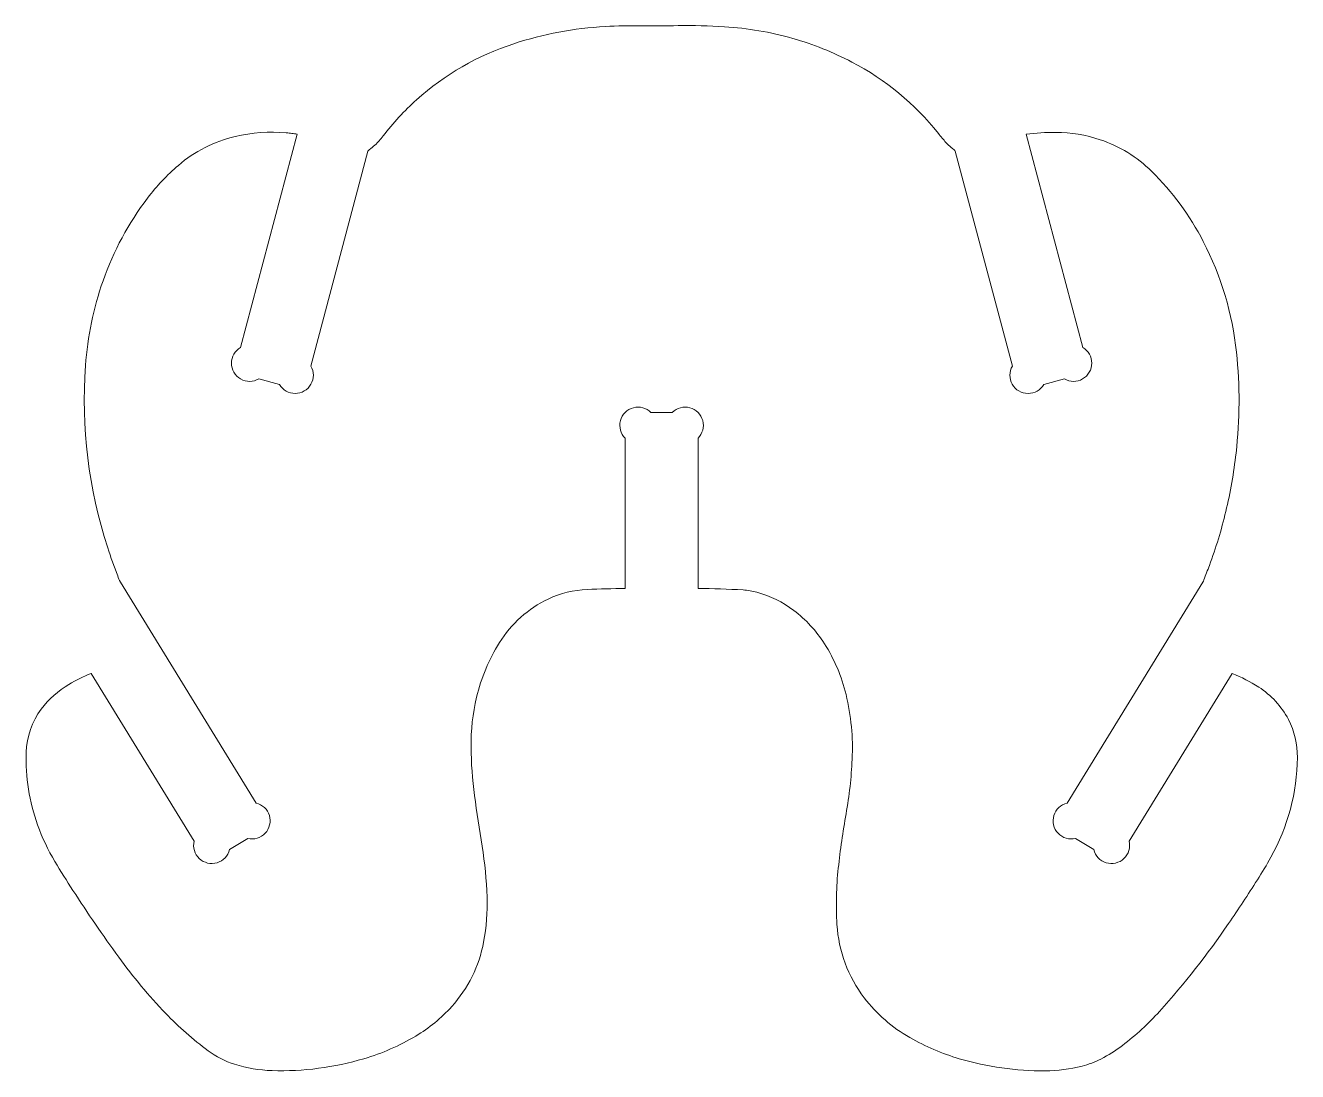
# Model space of a CAD drawing. Header units: millimetres. Extents: x -108 to 108, y -119 to 67.
# Drawn here: x -67.85 to -47.61, y -56.29 to -39.64 of the extents above; entities that cross this region are included whole.
import ezdxf

# ---------------------------------------------------------------- set-up
doc = ezdxf.new("R2010")
doc.units = ezdxf.units.MM
doc.header["$MEASUREMENT"] = 0
doc.layers.add('Capa 1', color=7, linetype='Continuous')

msp = doc.modelspace()

# ---------------------------------------------------------------- linework, layer by layer
at = {"layer": 'Capa 1', "color": 18, "lineweight": 9}
msp.add_open_spline([(-57.1488, -48.6014), (-57.1488, -48.6014), (-57.1488, -46.2093), (-57.1488, -46.2093), (-57.1488, -46.2093), (-57.0756, -46.1361), (-57.047, -46.0295), (-57.0738, -45.9296), (-57.0738, -45.9296), (-57.1006, -45.8296), (-57.1786, -45.7516), (-57.2786, -45.7248), (-57.2786, -45.7248), (-57.3785, -45.698), (-57.4851, -45.7266), (-57.5583, -45.7997), (-57.5583, -45.7997), (-57.5583, -45.7997), (-57.8985, -45.7997), (-57.8985, -45.7997), (-57.8985, -45.7997), (-57.9717, -45.7266), (-58.0783, -45.698), (-58.1782, -45.7248), (-58.1782, -45.7248), (-58.2782, -45.7516), (-58.3562, -45.8296), (-58.383, -45.9296), (-58.383, -45.9296), (-58.4098, -46.0295), (-58.3812, -46.1361), (-58.308, -46.2093), (-58.308, -46.2093), (-58.308, -46.2093), (-58.308, -48.6014), (-58.308, -48.6014), (-58.308, -48.6014), (-58.5095, -48.6017), (-58.711, -48.6062), (-58.9123, -48.615), (-58.9123, -48.615), (-59.1273, -48.6245), (-59.3381, -48.6767), (-59.5326, -48.7687), (-59.5326, -48.7687), (-59.8529, -48.9203), (-60.1226, -49.1609), (-60.3094, -49.4621), (-60.3094, -49.4621), (-60.476, -49.7307), (-60.5985, -50.0242), (-60.6722, -50.3316), (-60.6722, -50.3316), (-60.7342, -50.5902), (-60.7641, -50.8553), (-60.7612, -51.1212), (-60.7612, -51.1212), (-60.7583, -51.38), (-60.7397, -51.6383), (-60.7052, -51.8948), (-60.7052, -51.8948), (-60.6691, -52.1639), (-60.6292, -52.4325), (-60.5854, -52.7005), (-60.5854, -52.7005), (-60.5416, -52.9687), (-60.515, -53.2394), (-60.5058, -53.511), (-60.5058, -53.511), (-60.4976, -53.7511), (-60.516, -53.9913), (-60.5605, -54.2274), (-60.5605, -54.2274), (-60.6326, -54.61), (-60.8086, -54.9656), (-61.069, -55.255), (-61.069, -55.255), (-61.2346, -55.439), (-61.4271, -55.5969), (-61.6399, -55.7233), (-61.6399, -55.7233), (-61.8991, -55.8772), (-62.1765, -55.9985), (-62.4655, -56.0842), (-62.4655, -56.0842), (-62.9393, -56.2249), (-63.4327, -56.2887), (-63.9267, -56.2732), (-63.9267, -56.2732), (-64.1293, -56.2669), (-64.3301, -56.2328), (-64.5234, -56.1718), (-64.5234, -56.1718), (-64.6746, -56.1242), (-64.8169, -56.0518), (-64.9444, -55.9577), (-64.9444, -55.9577), (-65.1863, -55.7792), (-65.4124, -55.5801), (-65.62, -55.3627), (-65.62, -55.3627), (-65.8888, -55.0812), (-66.1386, -54.7821), (-66.3675, -54.4673), (-66.3675, -54.4673), (-66.6201, -54.1201), (-66.8632, -53.766), (-67.0965, -53.4054), (-67.0965, -53.4054), (-67.1946, -53.2537), (-67.2901, -53.1003), (-67.383, -52.9453), (-67.383, -52.9453), (-67.4933, -52.761), (-67.5853, -52.5663), (-67.6576, -52.364), (-67.6576, -52.364), (-67.7902, -51.9932), (-67.8519, -51.6007), (-67.8396, -51.2071), (-67.8396, -51.2071), (-67.8318, -50.9594), (-67.7481, -50.72), (-67.6, -50.5213), (-67.6, -50.5213), (-67.4808, -50.3616), (-67.3308, -50.2272), (-67.1589, -50.1263), (-67.1589, -50.1263), (-67.0459, -50.0599), (-66.9283, -50.0016), (-66.8071, -49.9517), (-66.8071, -49.9517), (-66.8071, -49.9517), (-65.1671, -52.6209), (-65.1671, -52.6209), (-65.1671, -52.6209), (-65.1912, -52.7215), (-65.1598, -52.8273), (-65.0847, -52.8984), (-65.0847, -52.8984), (-65.0096, -52.9696), (-64.9023, -52.9952), (-64.8032, -52.9658), (-64.8032, -52.9658), (-64.7041, -52.9363), (-64.6282, -52.8562), (-64.6041, -52.7557), (-64.6041, -52.7557), (-64.6041, -52.7557), (-64.3152, -52.5785), (-64.3152, -52.5785), (-64.3152, -52.5785), (-64.2145, -52.6026), (-64.1086, -52.5711), (-64.0375, -52.496), (-64.0375, -52.496), (-63.9663, -52.4208), (-63.9406, -52.3134), (-63.97, -52.2142), (-63.97, -52.2142), (-63.9995, -52.115), (-64.0797, -52.039), (-64.1804, -52.0149), (-64.1804, -52.0149), (-64.1804, -52.0149), (-66.341, -48.4993), (-66.341, -48.4993), (-66.341, -48.4993), (-66.357, -48.4673), (-66.3713, -48.4346), (-66.384, -48.4012), (-66.384, -48.4012), (-66.4408, -48.2525), (-66.4937, -48.1025), (-66.5429, -47.9511), (-66.5429, -47.9511), (-66.8464, -47.0173), (-66.9663, -46.0332), (-66.896, -45.0538), (-66.896, -45.0538), (-66.863, -44.5935), (-66.769, -44.1396), (-66.6168, -43.704), (-66.6168, -43.704), (-66.4513, -43.2307), (-66.2123, -42.7863), (-65.9088, -42.3873), (-65.9088, -42.3873), (-65.764, -42.1971), (-65.5997, -42.0225), (-65.4184, -41.8666), (-65.4184, -41.8666), (-65.1583, -41.6427), (-64.8478, -41.4849), (-64.5136, -41.4067), (-64.5136, -41.4067), (-64.2475, -41.3443), (-63.973, -41.3249), (-63.7007, -41.349), (-63.7007, -41.349), (-63.6717, -41.3515), (-63.6428, -41.3546), (-63.6139, -41.3581), (-63.6139, -41.3581), (-63.5851, -41.3617), (-63.5562, -41.3651), (-63.5273, -41.3683), (-63.5273, -41.3683), (-63.5273, -41.3683), (-64.429, -44.7644), (-64.429, -44.7644), (-64.429, -44.7644), (-64.5184, -44.8164), (-64.5734, -44.9122), (-64.5731, -45.0157), (-64.5731, -45.0157), (-64.5729, -45.1191), (-64.5174, -45.2146), (-64.4277, -45.2661), (-64.4277, -45.2661), (-64.3379, -45.3176), (-64.2275, -45.3174), (-64.138, -45.2654), (-64.138, -45.2654), (-64.138, -45.2654), (-63.8101, -45.3523), (-63.8101, -45.3523), (-63.8101, -45.3523), (-63.7582, -45.4417), (-63.6625, -45.4967), (-63.5591, -45.4964), (-63.5591, -45.4964), (-63.4556, -45.4962), (-63.3602, -45.4408), (-63.3087, -45.351), (-63.3087, -45.351), (-63.2572, -45.2613), (-63.2575, -45.151), (-63.3094, -45.0615), (-63.3094, -45.0615), (-63.3094, -45.0615), (-62.4009, -41.64), (-62.4009, -41.64), (-62.4009, -41.64), (-62.3957, -41.6317), (-62.3889, -41.6244), (-62.381, -41.6185), (-62.381, -41.6185), (-62.3497, -41.5953), (-62.3196, -41.5704), (-62.291, -41.5439), (-62.291, -41.5439), (-62.2431, -41.4995), (-62.1991, -41.451), (-62.1594, -41.3989), (-62.1594, -41.3989), (-62.0008, -41.1908), (-61.8229, -40.9981), (-61.628, -40.8235), (-61.628, -40.8235), (-61.18, -40.422), (-60.6533, -40.1179), (-60.0816, -39.9305), (-60.0816, -39.9305), (-59.6105, -39.7761), (-59.121, -39.684), (-58.626, -39.6567), (-58.626, -39.6567), (-58.433, -39.646), (-58.2398, -39.6418), (-58.0466, -39.644), (-58.0466, -39.644), (-57.8535, -39.6462), (-57.6603, -39.6459), (-57.4671, -39.6432), (-57.4671, -39.6432), (-57.2209, -39.6397), (-56.9746, -39.6455), (-56.7288, -39.6604), (-56.7288, -39.6604), (-56.3605, -39.6827), (-55.9956, -39.7451), (-55.6407, -39.8463), (-55.6407, -39.8463), (-55.3149, -39.9392), (-54.9993, -40.0651), (-54.6991, -40.2221), (-54.6991, -40.2221), (-54.1668, -40.5005), (-53.6984, -40.8873), (-53.3242, -41.3573), (-53.3242, -41.3573), (-53.2848, -41.4069), (-53.2444, -41.4558), (-53.2033, -41.504), (-53.2033, -41.504), (-53.1913, -41.5181), (-53.1786, -41.5314), (-53.165, -41.5439), (-53.165, -41.5439), (-53.1364, -41.5704), (-53.1064, -41.5953), (-53.0751, -41.6185), (-53.0751, -41.6185), (-53.0671, -41.6244), (-53.0604, -41.6317), (-53.0552, -41.64), (-53.0552, -41.64), (-53.0552, -41.64), (-52.1467, -45.0615), (-52.1467, -45.0615), (-52.1467, -45.0615), (-52.1986, -45.151), (-52.1989, -45.2613), (-52.1474, -45.351), (-52.1474, -45.351), (-52.0959, -45.4408), (-52.0005, -45.4962), (-51.897, -45.4964), (-51.897, -45.4964), (-51.7936, -45.4967), (-51.6979, -45.4417), (-51.6459, -45.3523), (-51.6459, -45.3523), (-51.6459, -45.3523), (-51.318, -45.2654), (-51.318, -45.2654), (-51.318, -45.2654), (-51.2285, -45.3174), (-51.1181, -45.3176), (-51.0284, -45.2661), (-51.0284, -45.2661), (-50.9386, -45.2146), (-50.8832, -45.1191), (-50.8829, -45.0157), (-50.8829, -45.0157), (-50.8827, -44.9122), (-50.9376, -44.8164), (-51.0271, -44.7644), (-51.0271, -44.7644), (-51.0271, -44.7644), (-51.9288, -41.3683), (-51.9288, -41.3683), (-51.9288, -41.3683), (-51.7717, -41.3508), (-51.6138, -41.3422), (-51.4558, -41.3426), (-51.4558, -41.3426), (-51.2151, -41.3432), (-50.976, -41.3824), (-50.7476, -41.4586), (-50.7476, -41.4586), (-50.4409, -41.561), (-50.1617, -41.7325), (-49.9317, -41.9598), (-49.9317, -41.9598), (-49.6004, -42.2871), (-49.3226, -42.6646), (-49.1086, -43.0783), (-49.1086, -43.0783), (-48.8241, -43.6279), (-48.6449, -44.2261), (-48.58, -44.8416), (-48.58, -44.8416), (-48.5238, -45.3754), (-48.5263, -45.9139), (-48.5873, -46.4472), (-48.5873, -46.4472), (-48.623, -46.7599), (-48.6774, -47.0702), (-48.7501, -47.3764), (-48.7501, -47.3764), (-48.8192, -47.6676), (-48.9066, -47.9542), (-49.0115, -48.2345), (-49.0115, -48.2345), (-49.0402, -48.3111), (-49.0694, -48.3874), (-49.0992, -48.4635), (-49.0992, -48.4635), (-49.1039, -48.4757), (-49.1092, -48.4876), (-49.115, -48.4993), (-49.115, -48.4993), (-49.115, -48.4993), (-51.2757, -52.0149), (-51.2757, -52.0149), (-51.2757, -52.0149), (-51.3764, -52.039), (-51.4566, -52.115), (-51.486, -52.2142), (-51.486, -52.2142), (-51.5155, -52.3134), (-51.4898, -52.4208), (-51.4186, -52.496), (-51.4186, -52.496), (-51.3474, -52.5711), (-51.2416, -52.6026), (-51.1409, -52.5785), (-51.1409, -52.5785), (-51.1409, -52.5785), (-50.852, -52.7557), (-50.852, -52.7557), (-50.852, -52.7557), (-50.8279, -52.8562), (-50.752, -52.9363), (-50.6529, -52.9658), (-50.6529, -52.9658), (-50.5537, -52.9952), (-50.4464, -52.9696), (-50.3714, -52.8984), (-50.3714, -52.8984), (-50.2963, -52.8273), (-50.2649, -52.7215), (-50.2889, -52.6209), (-50.2889, -52.6209), (-50.2889, -52.6209), (-48.649, -49.9517), (-48.649, -49.9517), (-48.649, -49.9517), (-48.5021, -50.0122), (-48.3607, -50.0854), (-48.2265, -50.1704), (-48.2265, -50.1704), (-48.0266, -50.2971), (-47.8638, -50.4746), (-47.7548, -50.6846), (-47.7548, -50.6846), (-47.6577, -50.8718), (-47.6081, -51.08), (-47.6105, -51.2909), (-47.6105, -51.2909), (-47.6166, -51.847), (-47.7617, -52.3931), (-48.0323, -52.879), (-48.0323, -52.879), (-48.1002, -53.0009), (-48.1718, -53.1208), (-48.2469, -53.2383), (-48.2469, -53.2383), (-48.3963, -53.4722), (-48.5493, -53.7038), (-48.7057, -53.933), (-48.7057, -53.933), (-49.0402, -54.4231), (-49.4074, -54.89), (-49.8048, -55.3306), (-49.8048, -55.3306), (-49.9843, -55.5296), (-50.1821, -55.7115), (-50.3954, -55.8738), (-50.3954, -55.8738), (-50.5028, -55.9556), (-50.6173, -56.0275), (-50.7375, -56.0889), (-50.7375, -56.0889), (-50.8328, -56.1375), (-50.9333, -56.1751), (-51.037, -56.2011), (-51.037, -56.2011), (-51.2295, -56.2494), (-51.427, -56.2746), (-51.6255, -56.2764), (-51.6255, -56.2764), (-52.0875, -56.2805), (-52.5476, -56.2157), (-52.9906, -56.0842), (-52.9906, -56.0842), (-53.2653, -56.0027), (-53.5299, -55.8899), (-53.779, -55.7481), (-53.779, -55.7481), (-54.0606, -55.5878), (-54.3071, -55.3723), (-54.5036, -55.1146), (-54.5036, -55.1146), (-54.7606, -54.7776), (-54.9118, -54.3715), (-54.9378, -53.9484), (-54.9378, -53.9484), (-54.9562, -53.6492), (-54.9491, -53.3488), (-54.9166, -53.0508), (-54.9166, -53.0508), (-54.8851, -52.7614), (-54.8438, -52.4731), (-54.7928, -52.1866), (-54.7928, -52.1866), (-54.7417, -51.8997), (-54.7093, -51.61), (-54.6958, -51.3189), (-54.6958, -51.3189), (-54.6797, -50.9724), (-54.7126, -50.6253), (-54.7935, -50.2879), (-54.7935, -50.2879), (-54.8623, -50.001), (-54.9784, -49.7276), (-55.137, -49.4788), (-55.137, -49.4788), (-55.2669, -49.2751), (-55.4318, -49.096), (-55.6241, -48.9497), (-55.6241, -48.9497), (-55.7997, -48.8161), (-55.9996, -48.7178), (-56.2127, -48.6604), (-56.2127, -48.6604), (-56.2843, -48.6411), (-56.3576, -48.629), (-56.4315, -48.6244), (-56.4315, -48.6244), (-56.6703, -48.6093), (-56.9095, -48.6017), (-57.1488, -48.6014)], degree=3, knots=[0, 0, 0, 0, 0.0076923, 0.0076923, 0.0076923, 0.0076923, 0.0153846, 0.0153846, 0.0153846, 0.0153846, 0.0230769, 0.0230769, 0.0230769, 0.0230769, 0.0307692, 0.0307692, 0.0307692, 0.0307692, 0.0384615, 0.0384615, 0.0384615, 0.0384615, 0.0461538, 0.0461538, 0.0461538, 0.0461538, 0.0538462, 0.0538462, 0.0538462, 0.0538462, 0.0615385, 0.0615385, 0.0615385, 0.0615385, 0.0692308, 0.0692308, 0.0692308, 0.0692308, 0.0769231, 0.0769231, 0.0769231, 0.0769231, 0.0846154, 0.0846154, 0.0846154, 0.0846154, 0.0923077, 0.0923077, 0.0923077, 0.0923077, 0.1, 0.1, 0.1, 0.1, 0.1076923, 0.1076923, 0.1076923, 0.1076923, 0.1153846, 0.1153846, 0.1153846, 0.1153846, 0.1230769, 0.1230769, 0.1230769, 0.1230769, 0.1307692, 0.1307692, 0.1307692, 0.1307692, 0.1384615, 0.1384615, 0.1384615, 0.1384615, 0.1461538, 0.1461538, 0.1461538, 0.1461538, 0.1538462, 0.1538462, 0.1538462, 0.1538462, 0.1615385, 0.1615385, 0.1615385, 0.1615385, 0.1692308, 0.1692308, 0.1692308, 0.1692308, 0.1769231, 0.1769231, 0.1769231, 0.1769231, 0.1846154, 0.1846154, 0.1846154, 0.1846154, 0.1923077, 0.1923077, 0.1923077, 0.1923077, 0.2, 0.2, 0.2, 0.2, 0.2076923, 0.2076923, 0.2076923, 0.2076923, 0.2153846, 0.2153846, 0.2153846, 0.2153846, 0.2230769, 0.2230769, 0.2230769, 0.2230769, 0.2307692, 0.2307692, 0.2307692, 0.2307692, 0.2384615, 0.2384615, 0.2384615, 0.2384615, 0.2461538, 0.2461538, 0.2461538, 0.2461538, 0.2538462, 0.2538462, 0.2538462, 0.2538462, 0.2615385, 0.2615385, 0.2615385, 0.2615385, 0.2692308, 0.2692308, 0.2692308, 0.2692308, 0.2769231, 0.2769231, 0.2769231, 0.2769231, 0.2846154, 0.2846154, 0.2846154, 0.2846154, 0.2923077, 0.2923077, 0.2923077, 0.2923077, 0.3, 0.3, 0.3, 0.3, 0.3076923, 0.3076923, 0.3076923, 0.3076923, 0.3153846, 0.3153846, 0.3153846, 0.3153846, 0.3230769, 0.3230769, 0.3230769, 0.3230769, 0.3307692, 0.3307692, 0.3307692, 0.3307692, 0.3384615, 0.3384615, 0.3384615, 0.3384615, 0.3461538, 0.3461538, 0.3461538, 0.3461538, 0.3538462, 0.3538462, 0.3538462, 0.3538462, 0.3615385, 0.3615385, 0.3615385, 0.3615385, 0.3692308, 0.3692308, 0.3692308, 0.3692308, 0.3769231, 0.3769231, 0.3769231, 0.3769231, 0.3846154, 0.3846154, 0.3846154, 0.3846154, 0.3923077, 0.3923077, 0.3923077, 0.3923077, 0.4, 0.4, 0.4, 0.4, 0.4076923, 0.4076923, 0.4076923, 0.4076923, 0.4153846, 0.4153846, 0.4153846, 0.4153846, 0.4230769, 0.4230769, 0.4230769, 0.4230769, 0.4307692, 0.4307692, 0.4307692, 0.4307692, 0.4384615, 0.4384615, 0.4384615, 0.4384615, 0.4461538, 0.4461538, 0.4461538, 0.4461538, 0.4538462, 0.4538462, 0.4538462, 0.4538462, 0.4615385, 0.4615385, 0.4615385, 0.4615385, 0.4692308, 0.4692308, 0.4692308, 0.4692308, 0.4769231, 0.4769231, 0.4769231, 0.4769231, 0.4846154, 0.4846154, 0.4846154, 0.4846154, 0.4923077, 0.4923077, 0.4923077, 0.4923077, 0.5, 0.5, 0.5, 0.5, 0.5076923, 0.5076923, 0.5076923, 0.5076923, 0.5153846, 0.5153846, 0.5153846, 0.5153846, 0.5230769, 0.5230769, 0.5230769, 0.5230769, 0.5307692, 0.5307692, 0.5307692, 0.5307692, 0.5384615, 0.5384615, 0.5384615, 0.5384615, 0.5461538, 0.5461538, 0.5461538, 0.5461538, 0.5538462, 0.5538462, 0.5538462, 0.5538462, 0.5615385, 0.5615385, 0.5615385, 0.5615385, 0.5692308, 0.5692308, 0.5692308, 0.5692308, 0.5769231, 0.5769231, 0.5769231, 0.5769231, 0.5846154, 0.5846154, 0.5846154, 0.5846154, 0.5923077, 0.5923077, 0.5923077, 0.5923077, 0.6, 0.6, 0.6, 0.6, 0.6076923, 0.6076923, 0.6076923, 0.6076923, 0.6153846, 0.6153846, 0.6153846, 0.6153846, 0.6230769, 0.6230769, 0.6230769, 0.6230769, 0.6307692, 0.6307692, 0.6307692, 0.6307692, 0.6384615, 0.6384615, 0.6384615, 0.6384615, 0.6461538, 0.6461538, 0.6461538, 0.6461538, 0.6538462, 0.6538462, 0.6538462, 0.6538462, 0.6615385, 0.6615385, 0.6615385, 0.6615385, 0.6692308, 0.6692308, 0.6692308, 0.6692308, 0.6769231, 0.6769231, 0.6769231, 0.6769231, 0.6846154, 0.6846154, 0.6846154, 0.6846154, 0.6923077, 0.6923077, 0.6923077, 0.6923077, 0.7, 0.7, 0.7, 0.7, 0.7076923, 0.7076923, 0.7076923, 0.7076923, 0.7153846, 0.7153846, 0.7153846, 0.7153846, 0.7230769, 0.7230769, 0.7230769, 0.7230769, 0.7307692, 0.7307692, 0.7307692, 0.7307692, 0.7384615, 0.7384615, 0.7384615, 0.7384615, 0.7461538, 0.7461538, 0.7461538, 0.7461538, 0.7538462, 0.7538462, 0.7538462, 0.7538462, 0.7615385, 0.7615385, 0.7615385, 0.7615385, 0.7692308, 0.7692308, 0.7692308, 0.7692308, 0.7769231, 0.7769231, 0.7769231, 0.7769231, 0.7846154, 0.7846154, 0.7846154, 0.7846154, 0.7923077, 0.7923077, 0.7923077, 0.7923077, 0.8, 0.8, 0.8, 0.8, 0.8076923, 0.8076923, 0.8076923, 0.8076923, 0.8153846, 0.8153846, 0.8153846, 0.8153846, 0.8230769, 0.8230769, 0.8230769, 0.8230769, 0.8307692, 0.8307692, 0.8307692, 0.8307692, 0.8384615, 0.8384615, 0.8384615, 0.8384615, 0.8461538, 0.8461538, 0.8461538, 0.8461538, 0.8538462, 0.8538462, 0.8538462, 0.8538462, 0.8615385, 0.8615385, 0.8615385, 0.8615385, 0.8692308, 0.8692308, 0.8692308, 0.8692308, 0.8769231, 0.8769231, 0.8769231, 0.8769231, 0.8846154, 0.8846154, 0.8846154, 0.8846154, 0.8923077, 0.8923077, 0.8923077, 0.8923077, 0.9, 0.9, 0.9, 0.9, 0.9076923, 0.9076923, 0.9076923, 0.9076923, 0.9153846, 0.9153846, 0.9153846, 0.9153846, 0.9230769, 0.9230769, 0.9230769, 0.9230769, 0.9307692, 0.9307692, 0.9307692, 0.9307692, 0.9384615, 0.9384615, 0.9384615, 0.9384615, 0.9461538, 0.9461538, 0.9461538, 0.9461538, 0.9538462, 0.9538462, 0.9538462, 0.9538462, 0.9615385, 0.9615385, 0.9615385, 0.9615385, 0.9692308, 0.9692308, 0.9692308, 0.9692308, 0.9769231, 0.9769231, 0.9769231, 0.9769231, 0.9846154, 0.9846154, 0.9846154, 0.9846154, 1, 1, 1, 1], dxfattribs=at)

doc.saveas('drawing.dxf')
